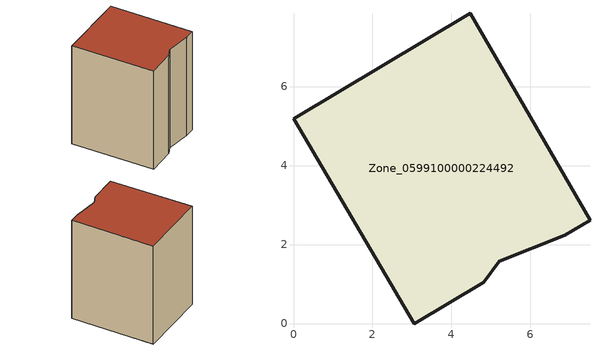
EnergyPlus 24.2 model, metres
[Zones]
Zone_0599100000224492
 floor ground (C_G): 6.86,2.24 5.21,1.58 4.82,1.04 3.06,0 0,5.19 4.48,7.85 7.51,2.62 z0.7
 wall outside (C_F): 4.82,1.04 5.21,1.58 6.86,2.24 7.51,2.62 4.48,7.85 0,5.19 3.06,0 4.82,1.04 z0.7:8.33
 roof outside (C_R): 5.21,1.58 6.86,2.24 7.51,2.62 4.48,7.85 0,5.19 3.06,0 4.82,1.04 z8.33
[BUILDING]
Pand.0599100000224492: North Axis=0; Terrain=City; Loads Convergence Tolerance Value=0.04; Temperature Convergence Tolerance Value=0.4; Solar Distribution=FullExterior; Maximum Number of Warmup Days=25; Minimum Number of Warmup Days=1
[Site:Location]
Rotterdam.The.Hague.AP_ZH_NLD Design_Conditions: Latitude=51.96; Longitude=4.45; Time Zone=1; Elevation=-4.5
[SITE:GROUNDTEMPERATURE:BUILDINGSURFACE]
18, 18, 18, 18, 18, 18, 18, 18, 18, 18, 18, 18
[MATERIAL] Thermal Absorptance=0.9; Solar Absorptance=0.7; Visible Absorptance=0.7
Name | Roughness | Thickness | Conductivity | Density | Specific Heat
G.TI.1946 | MediumSmooth | 0.15 | 1 | 540 | 1210
F.TI.1946 | Rough | 0.3 | 0.857143 | 1920 | 840
R.TI.1946 | MediumRough | 0.2 | 0.1 | 1500 | 1000
[CONSTRUCTION]
C_G: G.TI.1946
C_F: F.TI.1946
C_R: R.TI.1946
[ZONE]
Zone_0599100000224492: Type=1; Multiplier=1; Ceiling Height=Autocalculate; Volume=Autocalculate; Floor Area=autocalculate; Part of Total Floor Area=Yes
[ZONEINFILTRATION:DESIGNFLOWRATE]
Infil_Zone_0599100000224492: Zone or ZoneList or Space or SpaceList=Zone_0599100000224492; Schedule=AlwaysOn; Design Flow Rate Calculation Method=Flow/Area; Flow Rate per Floor Area=0.003; Constant Term Coefficient=1; Temperature Term Coefficient=0; Velocity Term Coefficient=0; Velocity Squared Term Coefficient=0
[HVACTEMPLATE:ZONE:IDEALLOADSAIRSYSTEM]
Zone_0599100000224492: Maximum Heating Supply Air Temperature=50; Minimum Cooling Supply Air Temperature=13; Maximum Heating Supply Air Humidity Ratio=0.0156; Minimum Cooling Supply Air Humidity Ratio=0.0077; Heating Limit=NoLimit; Cooling Limit=NoLimit; Dehumidification Control Type=ConstantSensibleHeatRatio; Cooling Sensible Heat Ratio=0.7; Dehumidification Setpoint=60; Humidification Control Type=None; Humidification Setpoint=30; Outdoor Air Method=None; Outdoor Air Flow Rate per Person=0.00944; Outdoor Air Flow Rate per Zone Floor Area=0; Outdoor Air Flow Rate per Zone=0; Demand Controlled Ventilation Type=None; Outdoor Air Economizer Type=NoEconomizer; Heat Recovery Type=None; Sensible Heat Recovery Effectiveness=0.7; Latent Heat Recovery Effectiveness=0.65
[ZONECONTROL:THERMOSTAT]
ThermostatControl_Zone_0599100000224492: Zone or ZoneList=Zone_0599100000224492; Control Type Schedule=DualSetpointControlType; Control 1=Thermostat_Zone_0599100000224492; Temperature Difference Between Cutout And Setpoint=0
[THERMOSTATSETPOINT:DUALSETPOINT]
Thermostat_Zone_0599100000224492: Heating Setpoint Temperature Schedule=HeatingSetpoint_Zone_0599100000224492; Cooling Setpoint Temperature Schedule=CoolingSetpoint_Zone_0599100000224492
[SCHEDULE:COMPACT]
HeatingSetpoint_Zone_0599100000224492: Through: 12/31, For: AllDays, Until: 24:00, 21
CoolingSetpoint_Zone_0599100000224492: Through: 12/31, For: AllDays, Until: 24:00, 24
DualSetpointControlType: Through: 12/31, For: AllDays, Until: 24:00, 4
AlwaysOn: Through: 12/31, For: AllDays, Until: 24:00, 1
